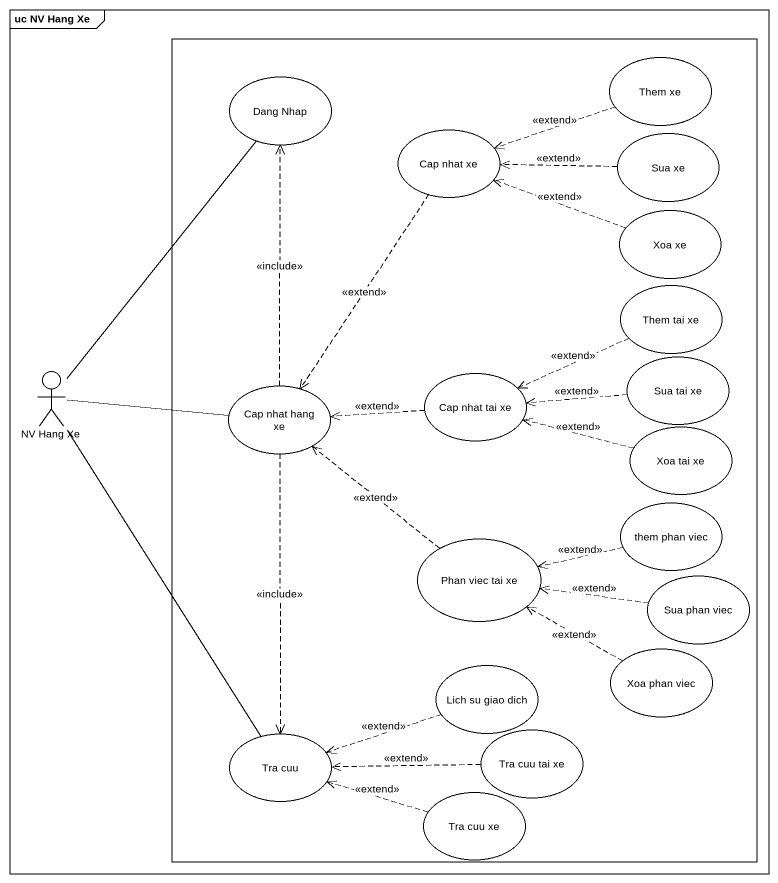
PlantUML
@startuml
mainframe uc NV Hang Xe
rectangle " " as rectangle1 {
  usecase "Them xe" as Them_xe
  usecase "Dang Nhap" as Dang_Nhap
  usecase "Cap nhat xe" as Cap_nhat_xe
  usecase "Sua xe" as Sua_xe
  usecase "Xoa xe" as Xoa_xe
  usecase "Them tai xe" as Them_tai_xe
  usecase "Cap nhat tai xe" as Cap_nhat_tai_xe
  usecase "Sua tai xe" as Sua_tai_xe
  usecase "Cap nhat hang xe" as Cap_nhat_hang_xe
  usecase "Xoa tai xe" as Xoa_tai_xe
  usecase "them phan viec" as them_phan_viec
  usecase "Phan viec tai xe" as Phan_viec_tai_xe
  usecase "Sua phan viec" as Sua_phan_viec
  usecase "Lich su giao dich" as Lich_su_giao_dich
  usecase "Xoa phan viec" as Xoa_phan_viec
  usecase "Tra cuu tai xe" as Tra_cuu_tai_xe
  usecase "Tra cuu" as Tra_cuu
  usecase "Tra cuu xe" as Tra_cuu_xe
}
actor "NV Hang Xe" as NV_Hang_Xe
Them_xe .left.> Cap_nhat_xe : <<extend>>
Cap_nhat_xe ..> Cap_nhat_hang_xe : <<extend>>
Sua_xe .left.> Cap_nhat_xe : <<extend>>
Xoa_xe .left.> Cap_nhat_xe : <<extend>>
Them_tai_xe .left.> Cap_nhat_tai_xe : <<extend>>
NV_Hang_Xe -up- Dang_Nhap
NV_Hang_Xe -right- Cap_nhat_hang_xe
NV_Hang_Xe -- Tra_cuu
Cap_nhat_tai_xe .left.> Cap_nhat_hang_xe : <<extend>>
Sua_tai_xe .left.> Cap_nhat_tai_xe : <<extend>>
Cap_nhat_hang_xe .up.> Dang_Nhap : <<include>>
Cap_nhat_hang_xe ..> Tra_cuu : <<include>>
Xoa_tai_xe .left.> Cap_nhat_tai_xe : <<extend>>
them_phan_viec .left.> Phan_viec_tai_xe : <<extend>>
Phan_viec_tai_xe .up.> Cap_nhat_hang_xe : <<extend>>
Sua_phan_viec .left.> Phan_viec_tai_xe : <<extend>>
Lich_su_giao_dich .left.> Tra_cuu : <<extend>>
Xoa_phan_viec .left.> Phan_viec_tai_xe : <<extend>>
Tra_cuu_tai_xe .left.> Tra_cuu : <<extend>>
Tra_cuu_xe .left.> Tra_cuu : <<extend>>
@enduml
